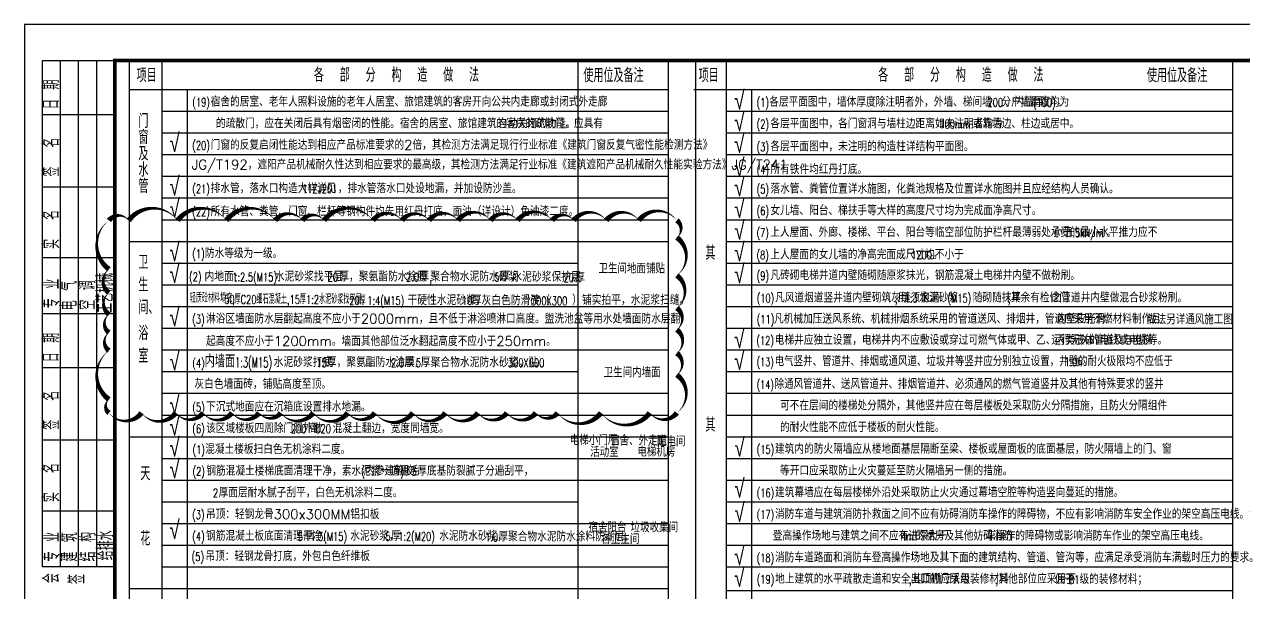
# Model space of a CAD drawing. Extents: x -1041549 to 749950, y -354245 to 17554.
# Drawn here: x -949185 to -915485, y -204509 to -188798 of the extents above; entities that cross this region are included whole.
import ezdxf

# ---------------------------------------------------------------- set-up
doc = ezdxf.new("R2010")
doc.units = 0
doc.header["$LTSCALE"] = 1000
doc.header["$MEASUREMENT"] = 0
doc.linetypes.add('DASH', pattern=[0.35, 0.25, -0.1])
doc.layers.add('14', color=1, linetype='Continuous')
doc.layers.add('PUB_TITLE', color=4, linetype='Continuous')
doc.layers.add('DIM_MODI', color=6, linetype='Continuous', plot=False)
doc.styles.add('_TCH_DIM', font='SIMPLEX', dxfattribs={"bigfont": 'GBCBIG'})
doc.styles.add('hztxt', font='romand_pkpm', dxfattribs={"bigfont": 'gbcbig'})
doc.styles.add('天正', font='SIMPLEX', dxfattribs={"width": 0.8, "bigfont": 'HZTXT'})

# ---------------------------------------------------------------- blocks, each defined once
blk = doc.blocks.new('A$C393D5F54')
at = {"layer": '14', "color": 14}
for p, q in [((0, 446), (0, 14446)), ((0, 14446), (2000, 14446)), ((500, 446), (500, 14446)), ((1000, 446), (1000, 14446)), ((1500, 446), (1500, 14446)), ((2000, 446), (2000, 14446)), ((2000, 12946), (0, 12946)), ((2000, 10946), (0, 10946)), ((2000, 8990), (0, 8990)), ((2000, 7446), (0, 7446)), ((2000, 5946), (0, 5946)), ((2000, 3946), (0, 3946)), ((2000, 1990), (0, 1990)), ((2000, 446), (0, 446))]:
    blk.add_line(p, q, dxfattribs=at)
at = {"layer": '14', "color": 14, "style": 'hztxt', "width": 0.85}
for s, p in [('日 期', (462, 13105)), ('签  名', (466, 11238)), ('实  名', (466, 9238)), ('工艺机械', (1953, 7471)), ('专 业', (472, 7598)), ('电 气', (957, 7540)), ('空 调', (1460, 7558)), ('日 期', (462, 6105)), ('签  名', (466, 4238)), ('实  名', (466, 2238)), ('专 业', (480, 598)), ('建 筑', (967, 592)), ('结 构', (1470, 597)), ('给排水', (1970, 629)), ('会', (470, -3)), ('签', (1174, -27))]:
    blk.add_text(s, height=450, rotation=90, dxfattribs=at).set_placement(p)

msp = doc.modelspace()

# ---------------------------------------------------------------- linework, layer by layer
at = {"layer": 'DIM_MODI', "color": 2, "linetype": 'DASH'}
msp.add_lwpolyline([(-946847.8, -194218.5, 0, 150, 0.5), (-946847.8, -195568.5, 0, 150, 0.5), (-946847.8, -196218.5, 0, 150, 0.5), (-946847.8, -196818.5, 0, 150, 0.5), (-946847.8, -197318.5, 0, 150, 0.5), (-946847.8, -197818.5, 0, 150, 0.5), (-946847.8, -199168.5, 0, 150, 0.5), (-946847.8, -199538, 0, 150, 0.5), (-945947.8, -199538, 0, 150, 0.5), (-944997.8, -199538, 0, 150, 0.5), (-944247.8, -199538, 0, 150, 0.5), (-943447.8, -199538, 0, 150, 0.5), (-942697.8, -199538, 0, 150, 0.5), (-942097.8, -199538, 0, 150, 0.5), (-941197.8, -199538, 0, 150, 0.5), (-940247.8, -199538, 0, 150, 0.5), (-939497.8, -199538, 0, 150, 0.5), (-938447.8, -199538, 0, 150, 0.5), (-937547.8, -199538, 0, 150, 0.5), (-936647.8, -199538, 0, 150, 0.5), (-935847.8, -199538, 0, 150, 0.5), (-935047.8, -199538, 0, 150, 0.5), (-934447.8, -199538, 0, 150, 0.5), (-933247.8, -199538, 0, 150, 0.5), (-931897.8, -199538, 0, 150, 0.5), (-931151.2, -199538, 0, 150, 0.5), (-931151.2, -198488, 0, 150, 0.5), (-931151.2, -197888, 0, 150, 0.5), (-931151.2, -197238, 0, 150, 0.5), (-931151.2, -196638, 0, 150, 0.5), (-931151.2, -195738, 0, 150, 0.5), (-931151.2, -194688, 0, 150, 0.5), (-931151.2, -194218.5, 0, 150, 0.5), (-932201.2, -194218.5, 0, 150, 0.5), (-933101.2, -194218.5, 0, 150, 0.5), (-934001.2, -194218.5, 0, 150, 0.5), (-934601.2, -194218.5, 0, 150, 0.5), (-935551.2, -194218.5, 0, 150, 0.5), (-936301.2, -194218.5, 0, 150, 0.5), (-937201.2, -194218.5, 0, 150, 0.5), (-938001.2, -194218.5, 0, 150, 0.5), (-938751.2, -194218.5, 0, 150, 0.5), (-939551.2, -194218.5, 0, 150, 0.5), (-940901.2, -194218.5, 0, 150, 0.5), (-941501.2, -194218.5, 0, 150, 0.5), (-942251.2, -194218.5, 0, 150, 0.5), (-943601.2, -194218.5, 0, 150, 0.5), (-944951.2, -194218.5, 0, 150, 0.5), (-946301.2, -194218.5, 0, 150, 0.5)], format="xyseb", close=True, dxfattribs=at)
at = {"layer": 'PUB_TITLE'}
for p, q in [((-945385, -191197.9), (-931385, -191197.9)), ((-929785.4, -191197.9), (-915785.4, -191197.9)), ((-945385, -191797.9), (-931385, -191797.9)), ((-929785.4, -191797.9), (-915785.4, -191797.9)), ((-945385, -192397.9), (-931385, -192397.9)), ((-929785.4, -192397.9), (-915785.4, -192397.9)), ((-945385, -192997.9), (-931385, -192997.9)), ((-929785.4, -192997.9), (-915785.4, -192997.9)), ((-945385, -193597.9), (-931385, -193597.9)), ((-929785.4, -193597.9), (-915785.4, -193597.9)), ((-945385, -194197.9), (-931385, -194197.9)), ((-929785.4, -194197.9), (-915785.4, -194197.9)), ((-946285, -194797.9), (-931385, -194797.9)), ((-929785.4, -194797.9), (-915785.4, -194797.9)), ((-945385, -195397.9), (-933884.7, -195397.9)), ((-929785.4, -195397.9), (-915785.4, -195397.9)), ((-945385, -195997.9), (-933884.7, -195997.9)), ((-945385, -195997.9), (-933884.7, -195997.9)), ((-929785.4, -195997.9), (-915785.4, -195997.9)), ((-945385, -196597.9), (-931385, -196597.9)), ((-929785.4, -196597.9), (-915785.4, -196597.9)), ((-945385, -197197.9), (-931385, -197197.9)), ((-929785.4, -197197.9), (-915785.4, -197197.9)), ((-945385, -197797.9), (-931385, -197797.9)), ((-929785.4, -197797.9), (-915785.4, -197797.9)), ((-945385, -198397.9), (-933884.7, -198397.9)), ((-929785.4, -198397.9), (-915785.4, -198397.9)), ((-945385, -198997.9), (-931385, -198997.9)), ((-929785.4, -198997.9), (-915785.4, -198997.9)), ((-945385, -199597.9), (-931385, -199597.9)), ((-929785.4, -199597.9), (-915785.4, -199597.9)), ((-946285, -200197.9), (-931385, -200197.9)), ((-945385, -200197.9), (-931385, -200197.9)), ((-929785.4, -200197.9), (-915785.4, -200197.9)), ((-945385, -200797.9), (-931385, -200797.9)), ((-945385, -200797.9), (-933884.7, -200797.9)), ((-929785.4, -200797.9), (-915785.4, -200797.9)), ((-945385, -201397.9), (-931385, -201397.9)), ((-945385, -201397.9), (-933884.7, -201397.9)), ((-929785.4, -201397.9), (-915785.4, -201397.9)), ((-945385, -201997.9), (-933884.7, -201997.9)), ((-929785.4, -201997.9), (-915785.4, -201997.9)), ((-945385, -202597.9), (-931385, -202597.9)), ((-945385, -202597.9), (-933884.7, -202597.9)), ((-929785.4, -202597.9), (-915785.4, -202597.9)), ((-945385, -203197.9), (-931385, -203197.9)), ((-929785.4, -203197.9), (-915785.4, -203197.9)), ((-945385, -203797.9), (-931385, -203797.9)), ((-929785.4, -203797.9), (-915785.4, -203797.9)), ((-946285, -204397.9), (-931385, -204397.9)), ((-929785.4, -204447.9), (-915785.4, -204447.9))]:
    msp.add_line(p, q, dxfattribs=at)
for points in [[(-949185.2, -230797.8), (-889785.2, -230797.8), (-889785.2, -188797.8), (-949185.2, -188797.8)], [(-946285, -229797.8), (-931385, -229797.8), (-931385, -189797.8), (-946285, -189797.8)], [(-930635.4, -229797.8), (-915785.4, -229797.8), (-915785.4, -189797.8), (-930635.4, -189797.8)]]:
    msp.add_lwpolyline(points, close=True, dxfattribs=at)
at = {"layer": 'PUB_TITLE', "const_width": 100}
msp.add_lwpolyline([(-946685.2, -229797.8), (-890785.2, -229797.8), (-890785.2, -189797.8), (-946685.2, -189797.8)], close=True, dxfattribs=at)
at = {"layer": 'PUB_TITLE'}
for points in [[(-945385, -189797.8), (-945385, -229797.8)], [(-933884.7, -189797.8), (-933884.7, -229797.8)], [(-929785.4, -189797.8), (-929785.4, -229797.8)], [(-946285, -190597.9), (-931385, -190597.9)], [(-945385, -190597.9), (-931385, -190597.9)], [(-944685, -190597.9), (-944685, -229797.8)], [(-930685.4, -190597.9), (-915835.4, -190597.9)], [(-929785.4, -190597.9), (-915785.4, -190597.9)], [(-929085.4, -190597.9), (-929085.4, -229797.8)]]:
    msp.add_lwpolyline(points, dxfattribs=at)

# ---------------------------------------------------------------- block references
at = {"layer": '14', "color": 6}
msp.add_blockref('A$C393D5F54', (-948685.2, -204243.4), dxfattribs=at)

# ---------------------------------------------------------------- texts
at = {"layer": 'PUB_TITLE', "style": '_TCH_DIM'}
for s, height, p in [('项目', 385.82, (-946085, -190397.9)), ('各', 385.8, (-941184.5, -190387)), ('部', 385.8, (-940469.4, -190387)), ('分', 385.8, (-939754.2, -190387)), ('构', 385.8, (-939039.1, -190387)), ('造', 385.8, (-938324, -190387)), ('做', 385.8, (-937608.8, -190387)), ('法', 385.8, (-936893.7, -190387)), ('使用位及备注', 385.82, (-933735.3, -190397.9)), ('项目', 385.82, (-930547.1, -190397.9)), ('各', 385.8, (-925584.9, -190387)), ('部', 385.8, (-924869.8, -190387)), ('分', 385.8, (-924154.6, -190387)), ('构', 385.8, (-923439.5, -190387)), ('造', 385.8, (-922724.4, -190387)), ('做', 385.8, (-922009.2, -190387)), ('法', 385.8, (-921294.1, -190387)), ('使用位及备注', 385.82, (-918158.1, -190397.9)), ('宿舍的居室、老年人照料设施的老年人居室、旅馆建筑的客房开向公共内走廊或封闭式外走廊', 267.457, (-944034.9, -191068.3)), ('各层平面图中，墙体厚度除注明者外，外墙、梯间墙、分户墙厚度均为', 267.457, (-928596.9, -191074.1)), ('、内墙厚', 267.46, (-922086.1, -191074.1)), ('。', 267.5, (-920641.8, -191074.1)), ('门', 385.8, (-946033.8, -191659.8)), ('的疏散门，应在关闭后具有烟密闭的性能。宿舍的居室、旅馆建筑的客房的疏散门，应具有', 267.457, (-943889.8, -191668.3)), ('自动关闭的功能。', 267.46, (-936092.3, -191672.1)), ('各层平面图中，各门窗洞与墙柱边距离如未注明者均为', 267.457, (-928565.2, -191674.1)), ('或靠墙边、柱边或居中。', 267.457, (-922973.6, -191674.1)), ('窗', 385.8, (-946033.8, -192109.8)), ('门窗的反复启闭性能达到相应产品标准要求的2倍，其检测方法满足现行行业标准《建筑门窗反复气密性能检测方法》', 267.457, (-944037, -192262.9)), ('各层平面图中，未注明的构造柱详结构平面图。', 267.457, (-928565.2, -192304.6)), ('及', 385.8, (-946033.8, -192559.8)), ('水', 385.8, (-946033.8, -193009.8)), ('JG/T192，遮阳产品机械耐久性达到相应要求的最高级，其检测方法满足行业标准《建筑遮阳产品机械耐久性能实验方法》JG/T241', 267.457, (-944560.8, -192808.6)), ('所有铁件均红丹打底。', 267.46, (-928565.2, -192938.6)), ('管', 385.8, (-946033.8, -193459.8)), ('排水管，落水口构造大样详见', 267.457, (-944037, -193462.9)), ('，排水管落水口处设地漏，并加设防沙盖。', 267.457, (-940523.6, -193462.9)), ('落水管、粪管位置详水施图，化粪池规格及位置详水施图并且应经结构人员确认。', 267.457, (-928565.2, -193474.1)), ('所有水管、粪管、门窗、栏杆等钢构件均先用红丹打底，面油（详设计）色油漆二度。', 267.457, (-944037, -194100.4)), ('女儿墙、阳台、梯扶手等大样的高度尺寸均为完成面净高尺寸。', 267.457, (-928565.2, -194074.1)), ('上人屋面、外廊、楼梯、平台、阳台等临空部位防护栏杆最薄弱处承受的最小水平推力应不', 267.457, (-928568.1, -194675.8)), ('小于', 267.46, (-920749.2, -194685.6)), ('。', 267.5, (-919274.4, -194685.6)), ('防水等级为一级。', 267.46, (-944195.5, -195260.1)), ('其', 385.8, (-930363.5, -195308.6)), ('上人屋面的女儿墙的净高完面成尺寸均不小于', 267.457, (-928568.1, -195292.7)), ('卫', 385.8, (-946035.7, -195562.9)), ('卫生间地面铺贴', 262.35, (-933317, -195682.2)), ('。', 267.5, (-924072.1, -195292.7)), ('生', 385.8, (-946035.7, -196187.9)), ('凡砖砌电梯井道内壁随砌随原浆抹光，钢筋混凝土电梯井内壁不做粉刷。', 267.457, (-928565.2, -195867.1)), ('间、', 385.82, (-946035.7, -196812.9)), ('凡风道烟道竖井道内壁砌筑灰缝须饱满', 267.457, (-928436.1, -196485.6)), ('用', 267.5, (-925047.1, -196485.6)), ('水泥砂浆', 267.46, (-924448.3, -196485.6)), ('随砌随抹平', 267.46, (-922972.4, -196485.6)), ('其余有检修门', 267.46, (-921919.7, -196485.6)), ('之管道井内壁做混合砂浆粉刷。', 267.457, (-920792.3, -196485.6)), ('淋浴区墙面防水层翻起高度不应小于2000mm，且不低于淋浴喷淋口高度。盥洗池盆等用水处墙面防水层翻', 267.457, (-944163.8, -197068.1)), ('凡机械加压送风系统、机械排烟系统采用的管道送风、排烟井，管道应采用不燃材料制作且', 267.457, (-928465.8, -197070.6)), ('内壁应光滑。', 267.46, (-920650.3, -197070.6)), ('做法另详通风施工图', 262.35, (-918149.1, -197089.2)), ('浴', 385.8, (-946035.7, -197527.5)), ('起高度不应小于1200mm。墙面其他部位泛水翻起高度不应小于250mm。', 267.457, (-944163.8, -197688.3)), ('电梯井应独立设置，电梯井内不应敷设或穿过可燃气体或甲、乙、丙类液体管道及与电梯', 267.457, (-928444.1, -197655.7)), ('运行无关的电线或电缆等。', 267.457, (-920806, -197655.9)), ('室', 385.8, (-946035.7, -198152.5)), ('水泥砂浆打底', 270.07, (-942294.3, -198271.6)), ('厚，聚氨酯防水涂膜', 270.07, (-940826.7, -198271.6)), ('厚，', 270.07, (-938682.5, -198271.6)), ('厚聚合物水泥防水砂浆，贴', 270.071, (-938226.6, -198275.7)), ('电气竖井、管道井、排烟或通风道、垃圾井等竖井应分别独立设置，井壁的耐火极限均不应低于', 262.135, (-928447.8, -198244.9)), ('。', 262.1, (-919928.7, -198244.9)), ('卫生间内墙面', 262.35, (-933173.9, -198554.1)), ('灰白色墙面砖，铺贴高度至顶。', 270.071, (-944487.8, -198875.7)), ('除通风管道井、送风管道井、排烟管道井、必须通风的燃气管道竖井及其他有特殊要求的竖井', 262.135, (-928447.8, -198873.8)), ('下沉式地面应在沉箱底设置排水地漏。', 267.457, (-944162.1, -199500.9)), ('可不在层间的楼梯处分隔外，其他竖井应在每层楼板处采取防火分隔措施，且防火分隔组件', 267.457, (-928299, -199468.3)), ('该区域楼板四周除门洞外做', 267.457, (-944162.1, -200097.9)), ('高', 267.5, (-941342.2, -200097.9)), ('混凝土翻边，宽度同墙宽。', 267.457, (-940664.2, -200097.9)), ('其', 385.8, (-930363.5, -200058.6)), ('的耐火性能不应低于楼板的耐火性能。', 267.457, (-928299, -200068.3)), ('电梯小门厅', 262.35, (-934108.8, -200427)), ('宿舍、外走道', 262.35, (-932995, -200439.7)), ('配电间', 262.35, (-931701.6, -200460.4)), ('混凝土楼板扫白色无机涂料二度。', 267.458, (-944188.4, -200674.1)), ('活动室', 262.35, (-933545.7, -200755.3)), ('电梯机房', 262.35, (-932242.7, -200747.3)), ('建筑内的防火隔墙应从楼地面基层隔断至梁、楼板或屋面板的底面基层，防火隔墙上的门、窗', 267.457, (-928437.4, -200668.3)), ('天', 385.8, (-945979.6, -201405.5)), ('钢筋混凝土楼梯底面清理干净，素水泥浆一道甩毛', 267.458, (-944156.7, -201274.1)), ('内参建筑胶', 267.46, (-939762.5, -201274.1)), ('，', 267.5, (-938678.1, -201274.1)), ('厚底基防裂腻子分遍刮平，', 267.458, (-938325, -201274.1)), ('等开口应采取防止火灾蔓延至防火隔墙另一侧的措施。', 267.457, (-928299, -201268.3)), ('厚面层耐水腻子刮平，白色无机涂料二度。', 267.458, (-943815.6, -201874.1)), ('建筑幕墙应在每层楼梯外沿处采取防止火灾通过幕墙空腔等构造竖向蔓延的措施。', 267.457, (-928437.4, -201868.3)), ('吊顶：轻钢龙骨300x300MM铝扣板', 267.458, (-944166.7, -202474.1)), ('消防车道与建筑消防扑救面之间不应有妨碍消防车操作的障碍物，不应有影响消防车安全作业的架空高压电线。消防车', 267.457, (-928437.4, -202468.3)), ('花', 385.8, (-945979.6, -203205.5)), ('钢筋混凝土板底面清理干净，', 267.458, (-944163.8, -203074.1)), ('厚', 267.5, (-941474.3, -203074.1)), ('水泥砂浆，', 267.46, (-940178.4, -203074.1)), ('厚', 267.5, (-939046.5, -203074.1)), ('水泥防水砂浆，', 267.46, (-937718.8, -203074.1)), ('厚聚合物水泥防水涂料防潮层。', 267.458, (-936083.8, -203092.4)), ('宿舍阳台', 262.35, (-933591.7, -202836.6)), ('各卫生间', 262.35, (-933235.4, -203162.3)), ('垃圾收集间', 262.35, (-932428.4, -202839.8)), ('登高操作场地与建筑之间不应有进深大于', 267.457, (-928499, -203068.3)), ('的裙房及其他妨碍消防', 267.46, (-924556.8, -203068.3)), ('车操作的障碍物或影响消防车作业的架空高压电线。', 267.457, (-922599, -203068.3)), ('吊顶：轻钢龙骨打底，外包白色纤维板', 267.458, (-944181.6, -203633)), ('消防车道路面和消防车登高操作场地及其下面的建筑结构、管道、管沟等，应满足承受消防车满载时压力的要求。', 267.457, (-928437.4, -203668.3)), ('地上建筑的水平疏散走道和安全出口的门厅', 267.457, (-928435.3, -204260.1)), ('其顶棚应采用', 267.46, (-924656.9, -204260.1)), ('级装修材料', 267.46, (-923314.5, -204260.1)), ('其他部位应采用不', 267.46, (-922261.8, -204260.1)), ('低于', 267.46, (-920705.6, -204268.3)), ('级的装修材料；', 267.46, (-920023, -204268.3))]:
    msp.add_text(s, height=height, dxfattribs=at).set_placement(p)
at = {"layer": 'PUB_TITLE'}
for s, height, style, width, p in [('√', 495.2, '天正', 0.8, (-929561.8, -191148.4)), ('(19)', 235.7, '_TCH_DIM', 0.705882, (-944541.9, -191068.3)), ('(1)', 235.7, '_TCH_DIM', 0.705882, (-928945.5, -191074.1)), ('200', 235.7, '_TCH_DIM', 0.705882, (-922561.4, -191074.1)), ('(100)', 235.7, '_TCH_DIM', 0.705882, (-921307.3, -191074.1)), ('√', 495.2, '天正', 0.8, (-929561.6, -191748.4)), ('(2)', 235.7, '_TCH_DIM', 0.705882, (-928945.5, -191674.1)), ('100mm', 235.7, '_TCH_DIM', 0.705882, (-923892.6, -191674.1)), ('√', 495.2, '天正', 0.8, (-945176, -192324.3)), ('(20)', 235.7, '_TCH_DIM', 0.705882, (-944544.1, -192262.9)), ('√', 495.2, '天正', 0.8, (-929562, -192348.4)), ('(3)', 235.7, '_TCH_DIM', 0.705882, (-928945.5, -192304.6)), ('√', 495.2, '天正', 0.8, (-929562.9, -193012.9)), ('(4)', 235.7, '_TCH_DIM', 0.705882, (-928945.5, -192938.6)), ('√', 495.2, '天正', 0.8, (-945176, -193524.3)), ('√', 495.2, '天正', 0.8, (-929561.8, -193548.4)), ('(21)', 235.7, '_TCH_DIM', 0.705882, (-944544.1, -193462.9)), ('11ZJ201', 235.7, '_TCH_DIM', 0.705882, (-941506, -193462.9)), ('(5)', 235.7, '_TCH_DIM', 0.705882, (-928945.5, -193474.1)), ('√', 495.2, '天正', 0.8, (-945176, -194141.5)), ('√', 495.2, '天正', 0.8, (-929561.8, -194148.4)), ('(22)', 235.7, '_TCH_DIM', 0.705882, (-944544.1, -194100.4)), ('(6)', 235.7, '_TCH_DIM', 0.705882, (-928945.5, -194074.1)), ('√', 495.2, '天正', 0.8, (-929561.8, -194748.4)), ('(7)', 235.7, '_TCH_DIM', 0.705882, (-928948.4, -194675.8)), ('1.5kN/m', 235.7, '_TCH_DIM', 0.705882, (-920359.8, -194685.6)), ('√', 495.2, '天正', 0.8, (-945176, -195342.6)), ('√', 495.2, '天正', 0.8, (-929561.8, -195348.4)), ('(1)', 235.7, '_TCH_DIM', 0.705882, (-944544.1, -195260.1)), ('(8)', 235.7, '_TCH_DIM', 0.705882, (-928948.4, -195292.7)), ('1200', 235.7, '_TCH_DIM', 0.705882, (-924674.2, -195292.7)), ('√', 495.2, '天正', 0.8, (-945176, -195942.6)), ('√', 495.2, '天正', 0.8, (-929561.8, -195948.4)), ('(9)', 235.7, '_TCH_DIM', 0.705882, (-928945.5, -195867.1)), ('(10)', 235.7, '_TCH_DIM', 0.705882, (-928943.1, -196485.6)), (',', 235.7, '_TCH_DIM', 0.705882, (-925126.3, -196485.6)), ('1:3', 235.7, '_TCH_DIM', 0.705882, (-924852.4, -196485.6)), ('(M15)', 235.7, '_TCH_DIM', 0.705882, (-923669.5, -196485.6)), (',', 235.7, '_TCH_DIM', 0.705882, (-921998.9, -196485.6)), ('√', 495.2, '天正', 0.8, (-945176, -197142.6)), ('(3)', 235.7, '_TCH_DIM', 0.705882, (-944544.1, -197068.1)), ('(11)', 235.7, '_TCH_DIM', 0.705882, (-928941.2, -197070.6)), ('√', 495.2, '天正', 0.8, (-929561.8, -197748.4)), ('(12)', 235.7, '_TCH_DIM', 0.705882, (-928951.2, -197655.7)), ('√', 495.2, '天正', 0.8, (-945176, -198364)), ('√', 495.2, '天正', 0.8, (-929561.8, -198348.4)), ('(4)', 235.7, '_TCH_DIM', 0.705882, (-944542.1, -198284)), ('内墙面', 350, '天正', 0.8, (-944200.7, -198282.4)), ('1:3(M15)', 280, '天正', 0.6, (-943360.7, -198282.4)), ('15', 238, '_TCH_DIM', 0.705882, (-941114.7, -198271.6)), ('2.0', 238, '_TCH_DIM', 0.705882, (-939050.5, -198271.6)), ('5', 238, '_TCH_DIM', 0.705882, (-938366.6, -198271.6)), ('300X600', 238, '_TCH_DIM', 0.705882, (-935820.4, -198271.6)), ('(13)', 231.01, '_TCH_DIM', 0.705882, (-928944.8, -198244.9)), ('1.0h', 231.01, '_TCH_DIM', 0.705882, (-920433.4, -198244.9)), ('(14)', 231.01, '_TCH_DIM', 0.705882, (-928944.8, -198873.8)), ('√', 495.2, '天正', 0.8, (-945176, -199564)), ('(5)', 235.7, '_TCH_DIM', 0.705882, (-944542.4, -199500.9)), ('√', 495.2, '天正', 0.8, (-945176, -200164)), ('(6)', 235.7, '_TCH_DIM', 0.705882, (-944542.4, -200097.9)), ('√', 495.2, '天正', 0.8, (-945176, -200742.6)), ('200', 235.7, '_TCH_DIM', 0.705882, (-941817.6, -200097.9)), ('C20', 235.7, '_TCH_DIM', 0.705882, (-941147.5, -200097.9)), ('(1)', 235.7, '_TCH_DIM', 0.705882, (-944536.9, -200674.1)), ('√', 495.2, '天正', 0.8, (-929560, -200748.4)), ('(15)', 235.7, '_TCH_DIM', 0.705882, (-928944.4, -200668.3)), ('√', 495.2, '天正', 0.8, (-945176, -201342.6)), ('(2)', 235.7, '_TCH_DIM', 0.705882, (-944536.9, -201274.1)), ('(', 235.7, '_TCH_DIM', 0.705882, (-939873.4, -201274.1)), (')', 235.7, '_TCH_DIM', 0.705882, (-938789, -201274.1)), ('3', 235.7, '_TCH_DIM', 0.705882, (-938483.4, -201274.1)), ('√', 495.2, '天正', 0.8, (-929560, -201879.7)), ('2', 235.7, '_TCH_DIM', 0.705882, (-943974, -201874.1)), ('(16)', 235.7, '_TCH_DIM', 0.705882, (-928944.4, -201868.3)), ('(3)', 235.7, '_TCH_DIM', 0.705882, (-944546.9, -202474.1)), ('√', 495.2, '天正', 0.8, (-929560, -202548.4)), ('(17)', 235.7, '_TCH_DIM', 0.705882, (-928944.4, -202468.3)), ('√', 495.2, '天正', 0.8, (-945176, -203022.1)), ('(4)', 235.7, '_TCH_DIM', 0.705882, (-944544.1, -203074.1)), ('5', 235.7, '_TCH_DIM', 0.705882, (-941632.8, -203074.1)), ('1:3(M15)', 235.7, '_TCH_DIM', 0.705882, (-941279.6, -203074.1)), ('5', 235.7, '_TCH_DIM', 0.705882, (-939204.9, -203074.1)), ('1:2(M20)', 235.7, '_TCH_DIM', 0.705882, (-938851.8, -203074.1)), ('1.0', 235.7, '_TCH_DIM', 0.705882, (-936448.2, -203092.4)), ('4m', 235.7, '_TCH_DIM', 0.705882, (-924952.9, -203068.3)), ('√', 495.2, '天正', 0.8, (-929561.4, -203748.4)), ('(5)', 235.7, '_TCH_DIM', 0.705882, (-944561.8, -203633)), ('(18)', 235.7, '_TCH_DIM', 0.705882, (-928944.4, -203668.3)), ('√', 495.2, '天正', 0.8, (-929561.8, -204348.4)), ('(19)', 235.7, '_TCH_DIM', 0.705882, (-928942.4, -204260.1)), ('A', 235.7, '_TCH_DIM', 0.705882, (-923488.8, -204260.1)), ('B1', 235.7, '_TCH_DIM', 0.705882, (-920316.2, -204268.3)), (',', 235.7, '_TCH_DIM', 0.705882, (-924736.2, -204260.1)), (',', 235.7, '_TCH_DIM', 0.705882, (-922341, -204260.1))]:
    msp.add_text(s, height=height, dxfattribs=dict(at, style=style, width=width)).set_placement(p)
at = {"layer": 'PUB_TITLE', "color": 4, "style": '_TCH_DIM', "width": 0.705882}
for s, p in [('(2)', (-944633.7, -195895.6)), ('1:2.5(M15)', (-943439.9, -195903.5)), ('20', (-940804.2, -195903.5)), ('2.0', (-938639.9, -195903.5)), ('5', (-936193.3, -195903.5)), ('20', (-934281.4, -195924.7)), ('轻质砼材料填充,', (-944614.2, -196486.6)), ('50厚', (-943662.6, -196522)), ('C20细石混凝土,15厚1:2水泥砂浆找平层，', (-943208.5, -196522)), ('20厚', (-940206.5, -196555.3)), ('1:4(M15)', (-939707.5, -196555.3)), ('10', (-937088.5, -196555.6)), ('300X300', (-935184.8, -196562.3))]:
    msp.add_text(s, height=238, dxfattribs=at).set_placement(p)
at = {"layer": 'PUB_TITLE', "color": 4, "style": '_TCH_DIM'}
for s, height, p in [('内地面:     水泥砂浆找平层', 270.071, (-944205.9, -195903.5)), ('厚，聚氨酯防水涂膜', 270.07, (-940484.2, -195903.5)), ('厚', 270.1, (-938271.9, -195903.5)), ('聚合物水泥防水砂浆', 270.07, (-937962.7, -195903.5)), ('厚，', 270.07, (-936033.3, -195903.5)), ('水泥砂浆保护层', 270.07, (-935698.2, -195914.2)), ('厚', 270.1, (-933959.3, -195935.1)), ('干硬性水泥砂浆，', 270.07, (-938595.5, -196555.3)), ('厚灰白色防滑砖（', 270.07, (-936820.3, -196562.3)), ('）铺实拍平，水泥浆扫缝。', 270.071, (-934044.7, -196552))]:
    msp.add_text(s, height=height, dxfattribs=at).set_placement(p)
at = {"layer": 'PUB_TITLE', "color": 6, "style": '_TCH_DIM', "width": 0.705882}
msp.add_text(',', height=238, dxfattribs=at).set_placement((-937991.4, -195903.5))

doc.saveas('drawing.dxf')
